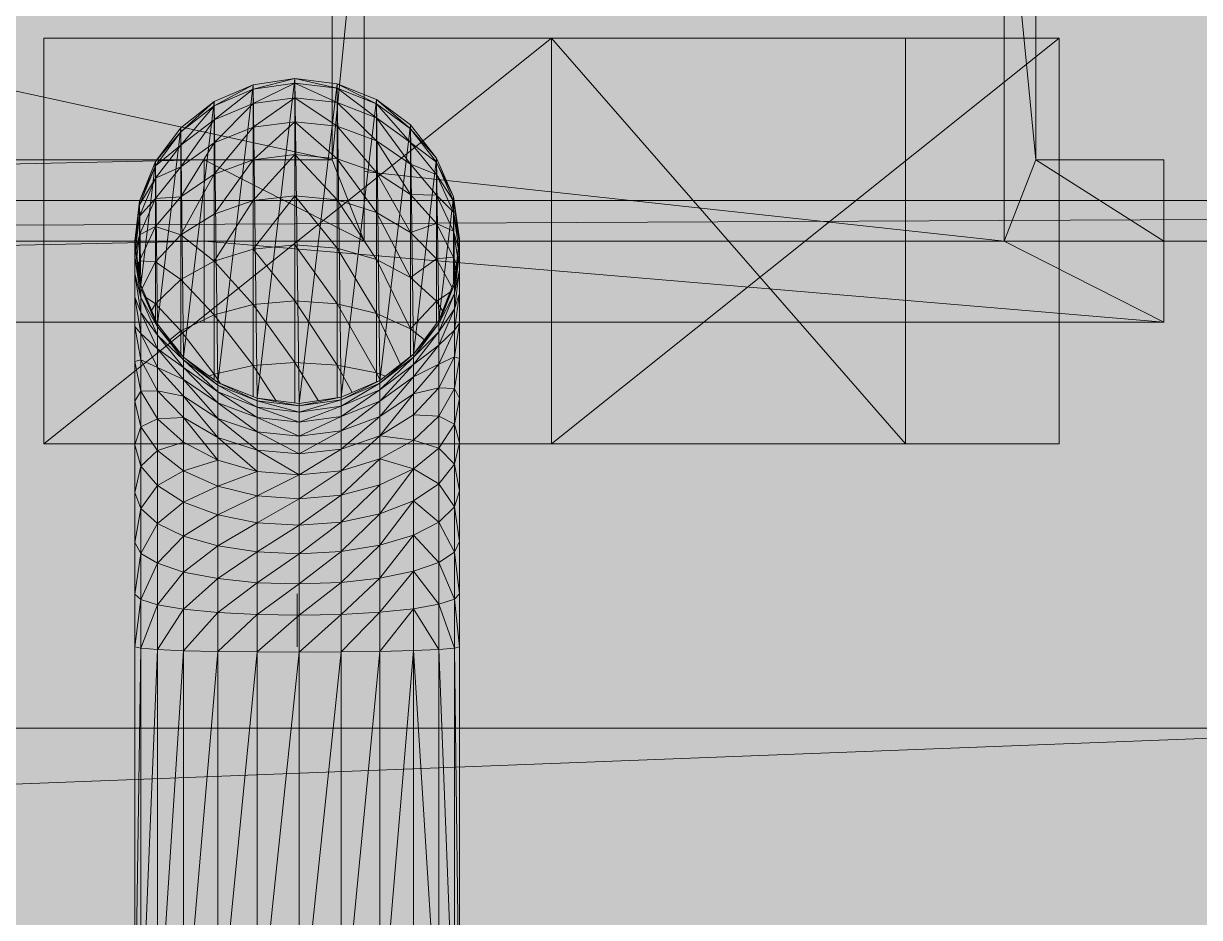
# Model space of a CAD drawing. Header units: millimetres. Extents: x 141848 to 1648660, y -821378 to -151356.
# Drawn here: x 210268.8 to 210338.3, y -270670.2 to -270617.3 of the extents above; entities that cross this region are included whole.
import ezdxf

# ---------------------------------------------------------------- set-up
doc = ezdxf.new("R2010")
doc.units = ezdxf.units.MM
doc.header["$MEASUREMENT"] = 0

# ---------------------------------------------------------------- blocks, each defined once
blk = doc.blocks.new('Forme_36_1')
at = {"color": 7, "linetype": 'Continuous', "lineweight": 20, "flags": 128}
blk.add_lwpolyline([(210320.953, -270618.21), (210300.037, -270618.21)], dxfattribs=at)
blk = doc.blocks.new('Forme_38_1')
at = {"color": 7, "linetype": 'Continuous', "lineweight": 20, "flags": 128}
for points in [[(210041.641, -270659.01), (210354.421, -270659.01), (210357.169, -270659.19), (210360.253, -270659.802), (210363.229, -270660.81), (210366.049, -270662.202), (210368.665, -270663.954), (210371.017, -270666.018), (210373.093, -270668.382), (210374.845, -270670.998), (210376.225, -270673.818), (210377.245, -270676.794), (210377.857, -270679.878), (210378.037, -270971.406)], [(210042.037, -270671.01), (210354.421, -270659.01)]]:
    blk.add_lwpolyline(points, dxfattribs=at)
blk = doc.blocks.new('Forme_39_1')
at = {"color": 7, "linetype": 'Continuous', "lineweight": 20, "flags": 128}
for points in [[(210287.065, -270625.41), (210176.773, -270601.41), (210066.481, -270625.41)], [(210287.065, -270601.41), (210287.065, -270625.41)], [(210328.669, -270625.41), (210328.669, -270601.41)], [(210287.065, -270625.41), (210288.961, -270606.21)], [(210288.961, -270606.21), (210288.961, -270630.21)], [(210326.785, -270606.21), (210328.669, -270625.41)], [(210326.785, -270630.21), (210326.785, -270606.21)], [(210058.909, -270630.21), (210279.505, -270625.41)], [(210279.505, -270625.41), (210058.909, -270625.41)], [(210279.505, -270625.41), (210288.961, -270630.21)], [(210287.065, -270625.41), (210279.505, -270625.41)], [(210279.505, -270625.41), (210279.505, -270630.21), (210279.505, -270635.01)], [(210287.065, -270625.41), (210288.961, -270630.21)], [(210326.785, -270630.21), (210328.669, -270625.41)], [(210336.229, -270625.41), (210328.669, -270625.41)], [(210328.669, -270625.41), (210336.229, -270630.21)], [(210336.229, -270635.01), (210336.229, -270630.21), (210336.229, -270625.41)], [(210288.961, -270626.095), (210326.785, -270630.21)], [(210279.505, -270630.21), (210058.909, -270630.21)], [(210058.909, -270635.01), (210279.505, -270630.21)], [(210279.505, -270630.21), (210288.961, -270630.21), (210326.785, -270630.21), (210336.229, -270630.21)], [(210279.505, -270630.21), (210336.229, -270635.01)], [(210326.785, -270630.21), (210336.229, -270635.01)], [(210058.909, -270635.01), (210279.505, -270635.01)], [(210279.505, -270635.01), (210336.229, -270635.01)]]:
    blk.add_lwpolyline(points, dxfattribs=at)
blk = doc.blocks.new('Forme_42_1')
at = {"color": 7, "linetype": 'Continuous', "lineweight": 20, "flags": 128}
blk.add_lwpolyline([(210595.778, -270627.81), (210069.313, -270627.81)], dxfattribs=at)
blk = doc.blocks.new('Forme_43_1')
at = {"color": 7, "linetype": 'Continuous', "lineweight": 20, "flags": 128}
for points in [[(210068.365, -270630.21), (210588.826, -270627.746)], [(210068.365, -270630.21), (210588.826, -270630.21)]]:
    blk.add_lwpolyline(points, dxfattribs=at)
blk = doc.blocks.new('Forme_45_1')
at = {"color": 7, "linetype": 'Continuous', "lineweight": 20, "flags": 128}
blk.add_lwpolyline([(210285.001, -270651.078), (210285.001, -270654.21)], dxfattribs=at)
blk = doc.blocks.new('Forme_46_1')
at = {"color": 7, "linetype": 'Continuous', "lineweight": 20, "flags": 128}
blk.add_lwpolyline([(210294.601, -270630.09), (210294.241, -270627.606), (210293.245, -270625.302), (210291.697, -270623.334), (210289.693, -270621.834), (210287.365, -270620.91), (210284.869, -270620.61), (210282.397, -270620.97), (210280.093, -270621.954), (210278.125, -270623.514), (210276.625, -270625.518), (210275.689, -270627.846), (210275.413, -270630.21), (210275.401, -270630.33), (210275.761, -270632.814), (210276.745, -270635.118), (210278.293, -270637.086), (210280.309, -270638.586), (210282.637, -270639.51), (210285.121, -270639.81), (210287.605, -270639.45), (210289.897, -270638.466), (210291.877, -270636.906), (210293.377, -270634.902), (210294.301, -270632.574)], close=True, dxfattribs=at)
for points in [[(210278.125, -270625.83), (210280.093, -270623.046), (210282.397, -270621.234), (210284.869, -270620.61)], [(210284.869, -270620.61), (210287.365, -270620.91), (210287.365, -270621.174), (210287.365, -270622.026), (210287.365, -270623.418), (210287.365, -270625.35), (210287.365, -270627.774), (210287.365, -270630.642), (210287.365, -270633.93), (210287.365, -270637.554), (210287.365, -270639.485)], [(210284.869, -270620.61), (210287.365, -270621.174), (210289.693, -270622.926), (210291.697, -270625.674)], [(210284.869, -270620.61), (210284.869, -270620.874), (210284.869, -270621.738), (210284.869, -270623.154), (210284.869, -270625.098), (210284.869, -270627.534), (210284.869, -270630.438), (210284.869, -270633.75), (210284.869, -270637.398), (210284.869, -270639.779)], [(210275.414, -270630.413), (210275.689, -270628.062), (210276.625, -270625.758), (210278.125, -270623.754), (210280.093, -270622.218), (210282.397, -270621.234), (210284.869, -270620.874), (210287.365, -270621.174), (210289.693, -270622.098), (210291.697, -270623.586), (210293.245, -270625.542), (210294.241, -270627.834), (210294.588, -270630.202)], [(210278.125, -270627.606), (210280.093, -270624.402), (210282.397, -270622.086), (210284.869, -270620.874)], [(210278.125, -270624.546), (210280.093, -270622.218), (210282.397, -270620.97)], [(210282.397, -270620.97), (210282.397, -270621.234), (210282.397, -270622.086), (210282.397, -270623.478), (210282.397, -270625.41), (210282.397, -270627.822), (210282.397, -270630.69), (210282.397, -270633.966), (210282.397, -270637.578), (210282.397, -270639.415)], [(210284.869, -270620.874), (210287.365, -270622.026), (210289.693, -270624.282), (210291.697, -270627.462)], [(210287.365, -270620.91), (210289.693, -270622.098), (210291.697, -270624.378)], [(210275.454, -270630.691), (210275.689, -270628.734), (210276.625, -270626.49), (210278.125, -270624.546), (210280.093, -270623.046), (210282.397, -270622.086), (210284.869, -270621.738), (210287.365, -270622.026), (210289.693, -270622.926), (210291.697, -270624.378), (210293.245, -270626.286), (210294.241, -270628.506), (210294.547, -270630.542)], [(210278.125, -270629.838), (210280.093, -270626.262), (210282.397, -270623.478), (210284.869, -270621.738)], [(210278.125, -270623.754), (210280.093, -270621.954)], [(210280.093, -270621.954), (210280.093, -270622.218), (210280.093, -270623.046), (210280.093, -270624.402), (210280.093, -270626.262), (210280.093, -270628.614), (210280.093, -270631.398), (210280.093, -270634.566), (210280.093, -270638.082), (210280.093, -270638.425)], [(210284.869, -270621.738), (210287.365, -270623.418), (210289.693, -270626.154), (210291.697, -270629.706)], [(210289.693, -270638.553), (210289.693, -270638.01), (210289.693, -270634.494), (210289.693, -270631.302), (210289.693, -270628.518), (210289.693, -270626.154), (210289.693, -270624.282), (210289.693, -270622.926), (210289.693, -270622.098), (210289.693, -270621.834)], [(210289.693, -270621.834), (210291.697, -270623.586)], [(210275.523, -270631.168), (210275.689, -270629.85), (210276.625, -270627.69), (210278.125, -270625.83), (210280.093, -270624.402), (210282.397, -270623.478), (210284.869, -270623.154), (210287.365, -270623.418), (210289.693, -270624.282), (210291.697, -270625.674), (210293.245, -270627.498), (210294.241, -270629.634), (210294.476, -270631.128)], [(210280.093, -270628.614), (210282.397, -270625.41), (210284.869, -270623.154)], [(210284.869, -270623.154), (210287.365, -270625.35), (210289.693, -270628.518), (210291.697, -270632.37)], [(210291.697, -270637.048), (210291.697, -270635.406), (210291.697, -270632.37), (210291.697, -270629.706), (210291.697, -270627.462), (210291.697, -270625.674), (210291.697, -270624.378), (210291.697, -270623.586), (210291.697, -270623.334)], [(210278.125, -270623.754), (210276.625, -270625.518)], [(210278.125, -270623.514), (210278.125, -270623.754), (210278.125, -270624.546), (210278.125, -270625.83), (210278.125, -270627.606), (210278.125, -270629.838), (210278.125, -270632.49), (210278.125, -270635.514), (210278.125, -270636.872)], [(210293.245, -270625.302), (210291.697, -270623.586)], [(210278.125, -270624.546), (210276.625, -270625.758), (210275.689, -270627.846)], [(210294.241, -270627.606), (210293.245, -270625.542), (210291.697, -270624.378)], [(210275.624, -270631.863), (210275.689, -270631.374), (210276.625, -270629.358), (210278.125, -270627.606), (210280.093, -270626.262), (210282.397, -270625.41), (210284.869, -270625.098), (210287.365, -270625.35), (210289.693, -270626.154), (210291.697, -270627.462), (210293.245, -270629.166), (210294.241, -270631.17), (210294.375, -270631.966)], [(210280.093, -270631.398), (210282.397, -270627.822), (210284.869, -270625.098)], [(210284.869, -270625.098), (210287.365, -270627.774), (210289.693, -270631.302), (210291.697, -270635.406)], [(210293.245, -270635.078), (210293.245, -270633.762), (210293.245, -270631.266), (210293.245, -270629.166), (210293.245, -270627.498), (210293.245, -270626.286), (210293.245, -270625.542), (210293.245, -270625.302)], [(210278.125, -270625.83), (210276.625, -270626.49), (210275.689, -270628.062), (210275.413, -270630.21)], [(210276.625, -270625.518), (210276.625, -270625.758), (210276.625, -270626.49), (210276.625, -270627.69), (210276.625, -270629.358), (210276.625, -270631.434), (210276.625, -270633.918), (210276.625, -270634.837)], [(210294.601, -270630.09), (210294.241, -270627.834), (210293.245, -270626.286), (210291.697, -270625.674)], [(210275.839, -270632.996), (210276.625, -270631.434), (210278.125, -270629.838), (210280.093, -270628.614), (210282.397, -270627.822), (210284.869, -270627.534), (210287.365, -270627.774), (210289.693, -270628.518), (210291.697, -270629.706), (210293.245, -270631.266), (210294.155, -270632.943)], [(210282.397, -270630.69), (210284.869, -270627.534)], [(210284.869, -270627.534), (210287.365, -270630.642), (210289.693, -270634.494), (210291.109, -270637.511)], [(210294.586, -270630.217), (210294.241, -270628.506), (210293.245, -270627.498), (210291.697, -270627.462)], [(210278.125, -270627.606), (210276.625, -270627.69), (210275.689, -270628.734), (210275.414, -270630.413)], [(210275.689, -270627.846), (210275.689, -270628.062), (210275.689, -270628.734), (210275.689, -270629.85), (210275.689, -270631.374), (210275.689, -270632.317)], [(210294.241, -270632.725), (210294.241, -270631.17), (210294.241, -270629.634), (210294.241, -270628.506), (210294.241, -270627.834), (210294.241, -270627.606)], [(210275.468, -270630.792), (210275.689, -270629.85), (210276.625, -270629.358), (210278.125, -270629.838), (210280.093, -270631.398), (210282.397, -270633.966), (210284.869, -270637.398), (210286.253, -270639.646)], [(210294.532, -270630.662), (210294.241, -270629.634), (210293.245, -270629.166), (210291.697, -270629.706)], [(210294.601, -270630.294), (210294.301, -270632.766), (210293.377, -270635.082), (210291.877, -270637.074), (210289.897, -270638.61), (210287.605, -270639.594), (210285.121, -270639.954), (210282.637, -270639.666), (210280.309, -270638.742), (210278.293, -270637.242), (210276.745, -270635.286), (210275.761, -270633.006), (210275.401, -270630.534)], [(210275.401, -270678.21), (210275.401, -270654.21), (210275.401, -270651.09), (210275.401, -270648.03), (210275.401, -270645.078), (210275.401, -270642.27), (210275.401, -270639.678), (210275.401, -270637.326), (210275.401, -270635.262), (210275.401, -270633.534), (210275.401, -270632.154), (210275.401, -270631.146), (210275.401, -270630.534), (210275.401, -270630.33)], [(210275.413, -270630.21), (210275.413, -270630.413)], [(210294.301, -270632.574), (210294.601, -270630.294)], [(210294.601, -270678.21), (210294.601, -270654.21), (210294.601, -270651.066), (210294.601, -270647.97), (210294.601, -270644.982), (210294.601, -270642.15), (210294.601, -270639.522), (210294.601, -270637.158), (210294.601, -270635.07), (210294.601, -270633.318), (210294.601, -270631.926), (210294.601, -270630.906), (210294.601, -270630.294), (210294.601, -270630.09)], [(210275.401, -270630.534), (210275.761, -270632.814)], [(210294.601, -270630.906), (210294.301, -270633.318), (210293.377, -270635.574), (210291.877, -270637.518), (210289.897, -270639.018), (210287.605, -270639.978), (210285.121, -270640.326), (210282.637, -270640.038), (210280.309, -270639.138), (210278.293, -270637.686), (210276.745, -270635.778), (210275.761, -270633.546), (210275.401, -270631.146)], [(210276.401, -270634.312), (210276.625, -270633.918), (210278.125, -270632.49), (210280.093, -270631.398), (210282.397, -270630.69), (210284.869, -270630.438), (210287.365, -270630.642), (210289.693, -270631.302), (210291.697, -270632.37), (210293.245, -270633.762), (210293.6, -270634.342)], [(210282.397, -270630.69), (210284.869, -270633.75), (210287.365, -270637.554), (210288.25, -270639.173)], [(210284.869, -270630.438), (210287.365, -270633.93), (210289.693, -270638.01), (210289.901, -270638.463)], [(210293.377, -270634.902), (210294.301, -270632.766), (210294.601, -270630.906)], [(210275.401, -270631.146), (210275.761, -270633.006), (210276.745, -270635.118)], [(210275.588, -270631.617), (210275.689, -270631.374), (210276.625, -270631.434), (210278.125, -270632.49), (210280.093, -270634.566), (210282.397, -270637.578), (210283.753, -270639.645)], [(210294.425, -270631.554), (210294.241, -270631.17), (210293.245, -270631.266), (210291.697, -270632.37)], [(210294.601, -270631.926), (210294.301, -270634.23), (210293.377, -270636.378), (210291.877, -270638.238), (210289.897, -270639.678), (210287.605, -270640.59), (210285.121, -270640.926), (210282.637, -270640.65), (210280.309, -270639.786), (210278.293, -270638.406), (210276.745, -270636.582), (210275.761, -270634.446), (210275.401, -270632.154)], [(210275.401, -270632.154), (210275.761, -270633.546), (210276.745, -270635.286), (210278.293, -270637.086)], [(210291.877, -270636.906), (210293.377, -270635.082), (210294.301, -270633.318), (210294.601, -270631.926)], [(210275.761, -270632.814), (210275.761, -270633.006), (210275.761, -270633.546), (210275.761, -270634.446), (210275.761, -270635.682), (210275.761, -270637.242), (210275.761, -270639.09), (210275.761, -270641.19), (210275.761, -270643.518), (210275.761, -270646.026), (210275.761, -270648.678), (210275.761, -270651.414), (210275.761, -270654.294), (210275.401, -270678.21)], [(210294.601, -270678.21), (210294.301, -270654.294), (210294.301, -270651.39), (210294.301, -270648.618), (210294.301, -270645.93), (210294.301, -270643.398), (210294.301, -270641.046), (210294.301, -270638.922), (210294.301, -270637.05), (210294.301, -270635.478), (210294.301, -270634.23), (210294.301, -270633.318), (210294.301, -270632.766), (210294.301, -270632.574)], [(210294.601, -270633.318), (210294.301, -270635.478), (210293.377, -270637.494), (210291.877, -270639.246), (210289.897, -270640.59), (210287.605, -270641.442), (210285.121, -270641.754), (210282.637, -270641.502), (210280.309, -270640.698), (210278.293, -270639.39), (210276.745, -270637.686), (210275.761, -270635.682), (210275.401, -270633.534)], [(210275.401, -270633.534), (210275.761, -270634.446), (210276.745, -270635.778), (210278.293, -270637.242)], [(210276.077, -270633.552), (210276.625, -270633.918), (210278.125, -270635.514), (210280.093, -270638.082), (210280.482, -270638.654)], [(210277.475, -270636.045), (210278.125, -270635.514), (210280.093, -270634.566), (210282.397, -270633.966), (210284.869, -270633.75), (210287.365, -270633.93), (210289.693, -270634.494), (210291.697, -270635.406), (210292.522, -270636.045)], [(210294.039, -270633.236), (210293.245, -270633.762), (210291.697, -270635.406)], [(210291.877, -270637.074), (210293.377, -270635.574), (210294.301, -270634.23), (210294.601, -270633.318)], [(210294.601, -270635.07), (210294.301, -270637.05), (210293.377, -270638.898), (210291.877, -270640.494), (210289.897, -270641.73), (210287.605, -270642.522), (210285.121, -270642.798), (210282.637, -270642.57), (210280.309, -270641.826), (210278.293, -270640.638), (210276.745, -270639.066), (210275.761, -270637.242), (210275.401, -270635.262)], [(210276.745, -270635.118), (210276.745, -270635.286), (210276.745, -270635.778), (210276.745, -270636.582), (210276.745, -270637.686), (210276.745, -270639.066), (210276.745, -270640.722), (210276.745, -270642.594), (210276.745, -270644.67), (210276.745, -270646.914), (210276.745, -270649.266), (210276.745, -270651.726), (210276.745, -270654.366), (210275.761, -270678.21)], [(210291.877, -270637.518), (210293.377, -270636.378), (210294.301, -270635.478), (210294.601, -270635.07)], [(210294.301, -270678.21), (210293.377, -270654.366), (210293.377, -270651.69), (210293.377, -270649.218), (210293.377, -270646.83), (210293.377, -270644.562), (210293.377, -270642.462), (210293.377, -270640.566), (210293.377, -270638.898), (210293.377, -270637.494), (210293.377, -270636.378), (210293.377, -270635.574), (210293.377, -270635.082), (210293.377, -270634.902)], [(210275.401, -270635.262), (210275.761, -270635.682), (210276.745, -270636.582), (210278.293, -270637.686)], [(210294.601, -270637.158), (210294.301, -270638.922), (210293.377, -270640.566), (210291.877, -270641.994), (210289.897, -270643.086), (210287.605, -270643.794), (210285.121, -270644.046), (210282.637, -270643.83), (210280.309, -270643.17), (210278.293, -270642.114), (210276.745, -270640.722), (210275.761, -270639.09), (210275.401, -270637.326)], [(210275.401, -270637.326), (210275.761, -270637.242), (210276.745, -270637.686), (210278.293, -270638.406)], [(210285.121, -270640.926), (210282.637, -270640.038), (210280.309, -270638.742), (210278.293, -270637.086)], [(210278.293, -270637.086), (210278.293, -270637.242), (210278.293, -270637.686), (210278.293, -270638.406), (210278.293, -270639.39), (210278.293, -270640.638), (210278.293, -270642.114), (210278.293, -270643.794), (210278.293, -270645.654), (210278.293, -270647.658), (210278.293, -270649.782), (210278.293, -270651.978), (210278.293, -270654.438), (210278.293, -270678.21)], [(210285.121, -270641.754), (210282.637, -270640.65), (210280.309, -270639.138), (210278.293, -270637.242)], [(210291.877, -270636.906), (210289.897, -270638.61), (210287.605, -270639.978), (210285.121, -270640.926)], [(210291.877, -270637.074), (210289.897, -270639.018), (210287.605, -270640.59), (210285.121, -270641.754)], [(210291.877, -270678.21), (210291.877, -270654.426), (210291.877, -270651.954), (210291.877, -270649.734), (210291.877, -270647.598), (210291.877, -270645.57), (210291.877, -270643.686), (210291.877, -270641.994), (210291.877, -270640.494), (210291.877, -270639.246), (210291.877, -270638.238), (210291.877, -270637.518), (210291.877, -270637.074), (210291.877, -270636.906)], [(210291.877, -270638.238), (210293.377, -270637.494), (210294.301, -270637.05), (210294.601, -270637.158)], [(210285.121, -270642.798), (210282.637, -270641.502), (210280.309, -270639.786), (210278.293, -270637.686)], [(210279.791, -270638.2), (210280.093, -270638.082), (210282.397, -270637.578), (210284.869, -270637.398), (210287.365, -270637.554), (210289.693, -270638.01), (210290.223, -270638.21)], [(210291.877, -270637.518), (210289.897, -270639.678), (210287.605, -270641.442), (210285.121, -270642.798)], [(210291.877, -270638.238), (210289.897, -270640.59), (210287.605, -270642.522), (210285.121, -270644.046), (210282.637, -270645.282), (210280.309, -270646.41), (210278.293, -270647.658), (210276.745, -270649.266), (210275.761, -270651.414), (210275.401, -270654.21)], [(210285.121, -270644.046), (210282.637, -270642.57), (210280.309, -270640.698), (210278.293, -270638.406)], [(210285.121, -270640.326), (210282.637, -270639.666), (210280.309, -270638.586)], [(210280.309, -270638.586), (210280.309, -270638.742), (210280.309, -270639.138), (210280.309, -270639.786), (210280.309, -270640.698), (210280.309, -270641.826), (210280.309, -270643.17), (210280.309, -270644.706), (210280.309, -270646.41), (210280.309, -270648.234), (210280.309, -270650.166), (210280.309, -270652.17), (210280.309, -270654.486), (210280.309, -270678.21)], [(210289.897, -270638.466), (210287.605, -270639.594), (210285.121, -270640.326)], [(210287.605, -270678.21), (210287.605, -270654.51), (210287.605, -270652.29), (210287.605, -270650.394), (210287.605, -270648.57), (210287.605, -270646.842), (210287.605, -270645.234), (210287.605, -270643.794), (210287.605, -270642.522), (210287.605, -270641.442), (210287.605, -270640.59), (210287.605, -270639.978), (210287.605, -270639.594), (210287.605, -270639.45), (210289.897, -270638.466)], [(210289.897, -270678.21), (210289.897, -270654.486), (210289.897, -270652.158), (210289.897, -270650.142), (210289.897, -270648.186), (210289.897, -270646.35), (210289.897, -270644.634), (210289.897, -270643.086), (210289.897, -270641.73), (210289.897, -270640.59), (210289.897, -270639.678), (210289.897, -270639.018), (210289.897, -270638.61), (210289.897, -270638.466)], [(210275.401, -270639.678), (210275.761, -270639.09), (210276.745, -270639.066), (210278.293, -270639.39)], [(210291.877, -270639.246), (210289.897, -270641.73), (210287.605, -270643.794), (210285.121, -270645.462), (210282.637, -270646.878), (210280.309, -270648.234), (210278.293, -270649.782), (210276.745, -270651.726), (210275.761, -270654.294)], [(210291.877, -270639.246), (210293.377, -270638.898), (210294.301, -270638.922), (210294.601, -270639.522)], [(210294.601, -270639.522), (210294.301, -270641.046), (210293.377, -270642.462), (210291.877, -270643.686), (210289.897, -270644.634), (210287.605, -270645.234), (210285.121, -270645.462), (210282.637, -270645.282), (210280.309, -270644.706), (210278.293, -270643.794), (210276.745, -270642.594), (210275.761, -270641.19), (210275.401, -270639.678)], [(210282.637, -270643.83), (210280.309, -270641.826), (210278.293, -270639.39)], [(210285.121, -270639.954), (210282.637, -270639.51)], [(210282.637, -270678.21), (210282.637, -270654.51), (210282.637, -270652.29), (210282.637, -270650.418), (210282.637, -270648.594), (210282.637, -270646.878), (210282.637, -270645.282), (210282.637, -270643.83), (210282.637, -270642.57), (210282.637, -270641.502), (210282.637, -270640.65), (210282.637, -270640.038), (210282.637, -270639.666), (210282.637, -270639.51)], [(210285.121, -270678.21), (210285.121, -270654.522), (210285.121, -270652.338), (210285.121, -270650.49), (210285.121, -270648.702), (210285.121, -270647.022), (210285.121, -270645.462), (210285.121, -270644.046), (210285.121, -270642.798), (210285.121, -270641.754), (210285.121, -270640.926), (210285.121, -270640.326), (210285.121, -270639.954), (210285.121, -270639.81), (210287.605, -270639.45)], [(210287.605, -270639.45), (210285.121, -270639.954)], [(210275.401, -270642.27), (210275.761, -270641.19), (210276.745, -270640.722), (210278.293, -270640.638)], [(210280.309, -270643.17), (210278.293, -270640.638)], [(210291.877, -270640.494), (210293.377, -270640.566), (210294.301, -270641.046), (210294.601, -270642.15)], [(210275.401, -270645.078), (210275.761, -270643.518), (210276.745, -270642.594), (210278.293, -270642.114)], [(210294.601, -270642.15), (210294.301, -270643.398), (210293.377, -270644.562), (210291.877, -270645.57), (210289.897, -270646.35), (210287.605, -270646.842), (210285.121, -270647.022), (210282.637, -270646.878), (210280.309, -270646.41), (210278.293, -270645.654), (210276.745, -270644.67), (210275.761, -270643.518), (210275.401, -270642.27)], [(210289.897, -270641.73), (210291.877, -270641.994), (210293.377, -270642.462), (210294.301, -270643.398), (210294.601, -270644.982)], [(210275.401, -270648.03), (210275.761, -270646.026), (210276.745, -270644.67), (210278.293, -270643.794), (210280.309, -270643.17)], [(210276.745, -270654.366), (210278.293, -270651.978), (210280.309, -270650.166), (210282.637, -270648.594), (210285.121, -270647.022), (210287.605, -270645.234), (210289.897, -270643.086)], [(210289.897, -270643.086), (210291.877, -270643.686), (210293.377, -270644.562), (210294.301, -270645.93), (210294.601, -270647.97)], [(210275.401, -270651.09), (210275.761, -270648.678), (210276.745, -270646.914), (210278.293, -270645.654), (210280.309, -270644.706), (210282.637, -270643.83)], [(210280.309, -270654.486), (210282.637, -270652.29), (210285.121, -270650.49), (210287.605, -270648.57), (210289.897, -270646.35), (210291.877, -270643.686)], [(210278.293, -270654.438), (210280.309, -270652.17), (210282.637, -270650.418), (210285.121, -270648.702), (210287.605, -270646.842), (210289.897, -270644.634)], [(210294.601, -270644.982), (210294.301, -270645.93), (210293.377, -270646.83), (210291.877, -270647.598), (210289.897, -270648.186), (210287.605, -270648.57), (210285.121, -270648.702), (210282.637, -270648.594), (210280.309, -270648.234), (210278.293, -270647.658), (210276.745, -270646.914), (210275.761, -270646.026), (210275.401, -270645.078)], [(210282.637, -270654.51), (210285.121, -270652.338), (210287.605, -270650.394), (210289.897, -270648.186), (210291.877, -270645.57)], [(210291.877, -270645.57), (210293.377, -270646.83), (210294.301, -270648.618), (210294.601, -270651.066)], [(210285.121, -270654.522), (210287.605, -270652.29), (210289.897, -270650.142), (210291.877, -270647.598)], [(210291.877, -270647.598), (210293.377, -270649.218), (210294.301, -270651.39), (210294.601, -270654.21)], [(210294.601, -270647.97), (210294.301, -270648.618), (210293.377, -270649.218), (210291.877, -270649.734), (210289.897, -270650.142), (210287.605, -270650.394), (210285.121, -270650.49), (210282.637, -270650.418), (210280.309, -270650.166), (210278.293, -270649.782), (210276.745, -270649.266), (210275.761, -270648.678), (210275.401, -270648.03)], [(210287.605, -270654.51), (210289.897, -270652.158), (210291.877, -270649.734)], [(210291.877, -270649.734), (210293.377, -270651.69), (210294.301, -270654.294)], [(210294.601, -270651.066), (210294.301, -270651.39), (210293.377, -270651.69), (210291.877, -270651.954), (210289.897, -270652.158), (210287.605, -270652.29), (210285.121, -270652.338), (210282.637, -270652.29), (210280.309, -270652.17), (210278.293, -270651.978), (210276.745, -270651.726), (210275.761, -270651.414), (210275.401, -270651.09)], [(210289.897, -270654.486), (210291.877, -270651.954)], [(210291.877, -270651.954), (210293.377, -270654.366)], [(210294.601, -270654.21), (210294.301, -270654.294), (210293.377, -270654.366), (210291.877, -270654.426), (210289.897, -270654.486), (210287.605, -270654.51), (210285.121, -270654.522), (210282.637, -270654.51), (210280.309, -270654.486), (210278.293, -270654.438), (210276.745, -270654.366), (210275.761, -270654.294), (210275.401, -270654.21)], [(210275.761, -270654.294), (210275.761, -270678.21)], [(210276.745, -270654.366), (210276.745, -270678.21)], [(210276.745, -270678.21), (210278.293, -270654.438)], [(210278.293, -270678.21), (210280.309, -270654.486)], [(210280.309, -270678.21), (210282.637, -270654.51)], [(210282.637, -270678.21), (210285.121, -270654.522)], [(210285.121, -270678.21), (210287.605, -270654.51)], [(210287.605, -270678.21), (210289.897, -270654.486)], [(210289.897, -270678.21), (210291.877, -270654.426)], [(210291.877, -270654.426), (210293.377, -270678.21)], [(210293.377, -270678.21), (210293.377, -270654.366)], [(210294.301, -270678.21), (210294.301, -270654.294)]]:
    blk.add_lwpolyline(points, dxfattribs=at)
blk = doc.blocks.new('Forme_47_1')
at = {"color": 7, "linetype": 'Continuous', "lineweight": 20, "flags": 128}
blk.add_lwpolyline([(210291.697, -270623.334), (210289.693, -270621.834), (210287.365, -270620.91), (210284.869, -270620.61), (210282.397, -270620.97), (210280.093, -270621.954), (210278.125, -270623.514), (210276.625, -270625.518), (210275.689, -270627.846), (210275.413, -270630.21), (210275.401, -270630.33), (210275.761, -270632.814), (210276.745, -270635.118), (210278.293, -270637.086), (210280.309, -270638.586), (210282.637, -270639.51), (210285.121, -270639.81), (210287.605, -270639.45), (210289.897, -270638.466), (210291.877, -270636.906), (210293.377, -270634.902), (210294.301, -270632.574), (210294.601, -270630.09), (210294.241, -270627.606), (210293.245, -270625.302)], close=True, dxfattribs=at)
for points in [[(210284.869, -270620.61), (210282.637, -270639.51)], [(210284.869, -270620.61), (210285.121, -270639.81)], [(210282.397, -270620.97), (210280.309, -270638.586)], [(210282.397, -270620.97), (210282.637, -270639.51)], [(210287.365, -270620.91), (210285.121, -270639.81)], [(210287.365, -270620.91), (210289.693, -270621.834)], [(210287.365, -270620.91), (210287.605, -270639.45)], [(210278.125, -270623.514), (210280.093, -270621.954)], [(210280.093, -270621.954), (210278.293, -270637.086)], [(210280.093, -270621.954), (210280.309, -270638.586)], [(210289.693, -270621.834), (210287.605, -270639.45)], [(210289.693, -270621.834), (210289.897, -270638.466)], [(210291.697, -270623.334), (210289.897, -270638.466)], [(210291.697, -270623.334), (210293.245, -270625.302)], [(210291.697, -270623.334), (210291.877, -270636.906)], [(210278.125, -270623.514), (210276.625, -270625.518)], [(210278.125, -270623.514), (210276.745, -270635.118)], [(210278.125, -270623.514), (210278.293, -270637.086)], [(210293.245, -270625.302), (210291.877, -270636.906)], [(210293.245, -270625.302), (210294.241, -270627.606)], [(210293.245, -270625.302), (210293.377, -270634.902)], [(210276.625, -270625.518), (210275.689, -270627.846)], [(210276.625, -270625.518), (210275.761, -270632.814)], [(210276.625, -270625.518), (210276.745, -270635.118)], [(210275.689, -270627.846), (210275.413, -270630.21)], [(210275.689, -270627.846), (210275.761, -270632.814)], [(210294.241, -270627.606), (210293.377, -270634.902)], [(210294.241, -270627.606), (210294.301, -270632.574)], [(210294.241, -270627.606), (210294.601, -270630.09)], [(210275.413, -270630.21), (210275.401, -270630.33)], [(210275.401, -270630.33), (210275.761, -270632.814)], [(210275.413, -270630.21), (210275.761, -270632.814)], [(210294.601, -270630.09), (210294.301, -270632.574)], [(210275.761, -270632.814), (210276.745, -270635.118)], [(210294.301, -270632.574), (210293.377, -270634.902)], [(210276.745, -270635.118), (210278.293, -270637.086)], [(210293.377, -270634.902), (210291.877, -270636.906)], [(210280.309, -270638.586), (210278.293, -270637.086)], [(210282.637, -270639.51), (210280.309, -270638.586)], [(210289.897, -270638.466), (210287.605, -270639.45)], [(210285.121, -270639.81), (210282.637, -270639.51)], [(210287.605, -270639.45), (210285.121, -270639.81)]]:
    blk.add_lwpolyline(points, dxfattribs=at)
blk = doc.blocks.new('Forme_49_1')
at = {"color": 7, "linetype": 'Continuous', "lineweight": 20, "flags": 128}
for points in [[(210300.037, -270618.21), (210270.037, -270618.21)], [(210270.037, -270642.21), (210300.037, -270618.21)], [(210270.037, -270642.21), (210270.037, -270618.21)], [(210320.953, -270618.21), (210300.037, -270618.21)], [(210300.037, -270618.21), (210320.953, -270642.21)], [(210300.037, -270642.21), (210300.037, -270618.21)], [(210320.953, -270642.21), (210320.953, -270618.21)], [(210300.037, -270642.21), (210270.037, -270642.21)], [(210320.953, -270642.21), (210300.037, -270642.21)]]:
    blk.add_lwpolyline(points, dxfattribs=at)
blk = doc.blocks.new('Forme_50_1')
at = {"color": 7, "linetype": 'Continuous', "lineweight": 20, "flags": 128}
for points in [[(210300.037, -270642.21), (210330.037, -270618.21)], [(210300.037, -270618.21), (210330.037, -270618.21)], [(210300.037, -270642.21), (210300.037, -270618.21)], [(210330.037, -270618.21), (210330.037, -270642.21)], [(210330.037, -270642.21), (210300.037, -270642.21)]]:
    blk.add_lwpolyline(points, dxfattribs=at)

msp = doc.modelspace()

# ---------------------------------------------------------------- hatches: boundary and pattern name
at = {"linetype": 'Continuous', "lineweight": 0, "true_color": 0x6f6f6f}
h = msp.add_hatch(color=8, dxfattribs=at)
h.paths.add_polyline_path([(141848.442, -295062.571), (269220.821, -293826.868), (269220.821, -270902.734), (268763.049, -270902.734), (254213.6, -271040.575), (254213.6, -163437.635), (153156.2, -163437.635), (153156.2, -271040.575), (153182.962, -271040.57), (153183.146, -272000.514, -0.409427), (149183.681, -275935.042), (141848.442, -275935.042)])
h.paths.add_polyline_path([(158435.584, -260639.953), (155145.584, -260639.953), (155145.584, -248364.953), (155145.584, -243089.974), (155145.584, -242189.974), (158435.584, -242189.974)], flags=0)
h.paths.add_polyline_path([(161503.433, -171995.57), (161503.433, -193810.571), (161503.433, -230015.57), (161503.433, -260810.571), (196775.042, -260810.571), (196775.042, -222495.57), (186955.542, -222495.57), (186955.542, -218295.57), (196754.55, -218295.57), (196754.55, -208495.57), (196754.55, -204495.57), (193355.542, -204495.57), (193355.542, -195161.535), (195576.034, -195161.535), (195576.034, -189810.571), (217850.068, -189810.571), (217850.068, -262266.885), (245610.045, -262266.885), (245610.045, -253395.571), (245626.034, -253395.571), (246426.034, -253395.571), (247826.034, -253395.571), (247826.034, -248005.571), (247826.034, -246605.571), (245626.034, -246605.571), (245610.045, -246605.571), (245610.045, -171995.57), (212806.28, -171995.57)], flags=0)
h.paths.add_polyline_path([(162737.042, -269433.913, -0.090319), (162858.773, -268727.623, -0.201449), (163912.639, -267592.74, -0.104211), (164718.006, -267415.055), (165317.979, -267409.371, -0.104045), (166125.354, -267571.244, -0.238255), (167284.257, -268953.318, -0.055189), (167336.836, -269390.334), (167338.931, -269611.438), (167351.046, -270890.267), (167092.583, -271892.761, -0.267949), (165370.083, -272909.124), (164770.11, -272914.808, -0.193717), (163379.252, -272370.185, -0.070569), (163028.663, -271931.262, -0.131652), (162751.253, -270933.845)], flags=0)
h.paths.add_polyline_path([(175327.752, -275599.002, -0.415791), (173316.986, -273599.031), (173316.986, -273452.052), (173330.488, -267377.824, -0.380557), (175316.986, -265609.826), (175394.714, -265609.826), (175394.714, -270609.826), (190394.714, -270609.826), (190394.714, -265609.826), (195356.191, -265609.826, -0.414214), (196856.191, -267109.826), (196856.191, -273660.699, -0.345502), (195137.285, -275433.432)], flags=0)
h.paths.add_polyline_path([(205510.093, -271504.083, -0.134474), (205230.948, -270484.937), (205230.948, -268984.937, -0.414214), (207230.948, -266984.937), (207830.948, -266984.937, -0.414214), (209830.948, -268984.937), (209830.948, -270484.937, -0.12882), (209574.03, -271465.581, -0.270936), (207830.948, -272484.937), (207230.948, -272484.937, -0.26498)], flags=0)
h.paths.add_polyline_path([(217862.687, -273329.325), (217869.949, -267730.336, -0.098562), (218100.718, -266943.721), (218117.681, -266951.545, -0.258849), (219955.479, -265605.827), (219953.141, -265587.294), (220637.569, -265587.294), (220637.569, -265687.294), (220637.569, -270687.294), (250537.569, -270687.294), (250537.569, -265687.294), (252208.004, -265687.294), (254186.294, -265687.294), (254186.294, -267687.294), (254186.294, -271062.255, 0.001346), (254186.323, -271073.021), (254197.209, -273095.233, -0.414214), (252208.004, -275105.97), (243484.534, -275105.97, -0.005189), (243431.438, -275116.103), (235447.992, -275196.191), (220071.012, -275253.24, -0.386553), (217873.089, -273475.385, -0.025189)], flags=0)

# ---------------------------------------------------------------- linework, layer by layer
at = {"color": 7, "linetype": 'Continuous', "lineweight": 20, "flags": 128}
for points in [[(210287.065, -270625.41), (210176.773, -270601.41), (210066.481, -270625.41)], [(210287.065, -270601.41), (210287.065, -270625.41)], [(210328.669, -270625.41), (210328.669, -270601.41)], [(210287.065, -270625.41), (210288.961, -270606.21)], [(210288.961, -270606.21), (210288.961, -270630.21)], [(210326.785, -270606.21), (210328.669, -270625.41)], [(210326.785, -270630.21), (210326.785, -270606.21)], [(210300.037, -270618.21), (210270.037, -270618.21)], [(210270.037, -270642.21), (210300.037, -270618.21)], [(210270.037, -270642.21), (210270.037, -270618.21)], [(210320.953, -270618.21), (210300.037, -270618.21)], [(210300.037, -270618.21), (210320.953, -270642.21)], [(210300.037, -270642.21), (210300.037, -270618.21)], [(210300.037, -270642.21), (210330.037, -270618.21)], [(210300.037, -270618.21), (210330.037, -270618.21)], [(210300.037, -270642.21), (210300.037, -270618.21)], [(210320.953, -270642.21), (210320.953, -270618.21)], [(210330.037, -270618.21), (210330.037, -270642.21)], [(210278.125, -270625.83), (210280.093, -270623.046), (210282.397, -270621.234), (210284.869, -270620.61)], [(210284.869, -270620.61), (210282.637, -270639.51)], [(210284.869, -270620.61), (210287.365, -270620.91), (210287.365, -270621.174), (210287.365, -270622.026), (210287.365, -270623.418), (210287.365, -270625.35), (210287.365, -270627.774), (210287.365, -270630.642), (210287.365, -270633.93), (210287.365, -270637.554), (210287.365, -270639.485)], [(210284.869, -270620.61), (210287.365, -270621.174), (210289.693, -270622.926), (210291.697, -270625.674)], [(210284.869, -270620.61), (210284.869, -270620.874), (210284.869, -270621.738), (210284.869, -270623.154), (210284.869, -270625.098), (210284.869, -270627.534), (210284.869, -270630.438), (210284.869, -270633.75), (210284.869, -270637.398), (210284.869, -270639.779)], [(210284.869, -270620.61), (210285.121, -270639.81)], [(210275.414, -270630.413), (210275.689, -270628.062), (210276.625, -270625.758), (210278.125, -270623.754), (210280.093, -270622.218), (210282.397, -270621.234), (210284.869, -270620.874), (210287.365, -270621.174), (210289.693, -270622.098), (210291.697, -270623.586), (210293.245, -270625.542), (210294.241, -270627.834), (210294.588, -270630.202)], [(210278.125, -270627.606), (210280.093, -270624.402), (210282.397, -270622.086), (210284.869, -270620.874)], [(210278.125, -270624.546), (210280.093, -270622.218), (210282.397, -270620.97)], [(210282.397, -270620.97), (210280.309, -270638.586)], [(210282.397, -270620.97), (210282.397, -270621.234), (210282.397, -270622.086), (210282.397, -270623.478), (210282.397, -270625.41), (210282.397, -270627.822), (210282.397, -270630.69), (210282.397, -270633.966), (210282.397, -270637.578), (210282.397, -270639.415)], [(210282.397, -270620.97), (210282.637, -270639.51)], [(210284.869, -270620.874), (210287.365, -270622.026), (210289.693, -270624.282), (210291.697, -270627.462)], [(210287.365, -270620.91), (210285.121, -270639.81)], [(210287.365, -270620.91), (210289.693, -270622.098), (210291.697, -270624.378)], [(210287.365, -270620.91), (210289.693, -270621.834)], [(210287.365, -270620.91), (210287.605, -270639.45)], [(210275.454, -270630.691), (210275.689, -270628.734), (210276.625, -270626.49), (210278.125, -270624.546), (210280.093, -270623.046), (210282.397, -270622.086), (210284.869, -270621.738), (210287.365, -270622.026), (210289.693, -270622.926), (210291.697, -270624.378), (210293.245, -270626.286), (210294.241, -270628.506), (210294.547, -270630.542)], [(210278.125, -270629.838), (210280.093, -270626.262), (210282.397, -270623.478), (210284.869, -270621.738)], [(210278.125, -270623.754), (210280.093, -270621.954)], [(210278.125, -270623.514), (210280.093, -270621.954)], [(210280.093, -270621.954), (210278.293, -270637.086)], [(210280.093, -270621.954), (210280.093, -270622.218), (210280.093, -270623.046), (210280.093, -270624.402), (210280.093, -270626.262), (210280.093, -270628.614), (210280.093, -270631.398), (210280.093, -270634.566), (210280.093, -270638.082), (210280.093, -270638.425)], [(210280.093, -270621.954), (210280.309, -270638.586)], [(210284.869, -270621.738), (210287.365, -270623.418), (210289.693, -270626.154), (210291.697, -270629.706)], [(210289.693, -270621.834), (210287.605, -270639.45)], [(210289.693, -270638.553), (210289.693, -270638.01), (210289.693, -270634.494), (210289.693, -270631.302), (210289.693, -270628.518), (210289.693, -270626.154), (210289.693, -270624.282), (210289.693, -270622.926), (210289.693, -270622.098), (210289.693, -270621.834)], [(210289.693, -270621.834), (210291.697, -270623.586)], [(210289.693, -270621.834), (210289.897, -270638.466)], [(210275.523, -270631.168), (210275.689, -270629.85), (210276.625, -270627.69), (210278.125, -270625.83), (210280.093, -270624.402), (210282.397, -270623.478), (210284.869, -270623.154), (210287.365, -270623.418), (210289.693, -270624.282), (210291.697, -270625.674), (210293.245, -270627.498), (210294.241, -270629.634), (210294.476, -270631.128)], [(210280.093, -270628.614), (210282.397, -270625.41), (210284.869, -270623.154)], [(210284.869, -270623.154), (210287.365, -270625.35), (210289.693, -270628.518), (210291.697, -270632.37)], [(210291.697, -270623.334), (210289.897, -270638.466)], [(210291.697, -270637.048), (210291.697, -270635.406), (210291.697, -270632.37), (210291.697, -270629.706), (210291.697, -270627.462), (210291.697, -270625.674), (210291.697, -270624.378), (210291.697, -270623.586), (210291.697, -270623.334)], [(210291.697, -270623.334), (210293.245, -270625.302)], [(210291.697, -270623.334), (210291.877, -270636.906)], [(210278.125, -270623.514), (210276.625, -270625.518)], [(210278.125, -270623.754), (210276.625, -270625.518)], [(210278.125, -270623.514), (210276.745, -270635.118)], [(210278.125, -270623.514), (210278.125, -270623.754), (210278.125, -270624.546), (210278.125, -270625.83), (210278.125, -270627.606), (210278.125, -270629.838), (210278.125, -270632.49), (210278.125, -270635.514), (210278.125, -270636.872)], [(210278.125, -270623.514), (210278.293, -270637.086)], [(210293.245, -270625.302), (210291.697, -270623.586)], [(210278.125, -270624.546), (210276.625, -270625.758), (210275.689, -270627.846)], [(210294.241, -270627.606), (210293.245, -270625.542), (210291.697, -270624.378)], [(210058.909, -270630.21), (210279.505, -270625.41)], [(210279.505, -270625.41), (210058.909, -270625.41)], [(210275.624, -270631.863), (210275.689, -270631.374), (210276.625, -270629.358), (210278.125, -270627.606), (210280.093, -270626.262), (210282.397, -270625.41), (210284.869, -270625.098), (210287.365, -270625.35), (210289.693, -270626.154), (210291.697, -270627.462), (210293.245, -270629.166), (210294.241, -270631.17), (210294.375, -270631.966)], [(210279.505, -270625.41), (210288.961, -270630.21)], [(210287.065, -270625.41), (210279.505, -270625.41)], [(210279.505, -270625.41), (210279.505, -270630.21), (210279.505, -270635.01)], [(210280.093, -270631.398), (210282.397, -270627.822), (210284.869, -270625.098)], [(210284.869, -270625.098), (210287.365, -270627.774), (210289.693, -270631.302), (210291.697, -270635.406)], [(210287.065, -270625.41), (210288.961, -270630.21)], [(210293.245, -270625.302), (210291.877, -270636.906)], [(210293.245, -270635.078), (210293.245, -270633.762), (210293.245, -270631.266), (210293.245, -270629.166), (210293.245, -270627.498), (210293.245, -270626.286), (210293.245, -270625.542), (210293.245, -270625.302)], [(210293.245, -270625.302), (210294.241, -270627.606)], [(210293.245, -270625.302), (210293.377, -270634.902)], [(210326.785, -270630.21), (210328.669, -270625.41)], [(210336.229, -270625.41), (210328.669, -270625.41)], [(210328.669, -270625.41), (210336.229, -270630.21)], [(210336.229, -270635.01), (210336.229, -270630.21), (210336.229, -270625.41)], [(210278.125, -270625.83), (210276.625, -270626.49), (210275.689, -270628.062), (210275.413, -270630.21)], [(210276.625, -270625.518), (210275.689, -270627.846)], [(210276.625, -270625.518), (210275.761, -270632.814)], [(210276.625, -270625.518), (210276.625, -270625.758), (210276.625, -270626.49), (210276.625, -270627.69), (210276.625, -270629.358), (210276.625, -270631.434), (210276.625, -270633.918), (210276.625, -270634.837)], [(210276.625, -270625.518), (210276.745, -270635.118)], [(210288.961, -270626.095), (210326.785, -270630.21)], [(210294.601, -270630.09), (210294.241, -270627.834), (210293.245, -270626.286), (210291.697, -270625.674)], [(210275.839, -270632.996), (210276.625, -270631.434), (210278.125, -270629.838), (210280.093, -270628.614), (210282.397, -270627.822), (210284.869, -270627.534), (210287.365, -270627.774), (210289.693, -270628.518), (210291.697, -270629.706), (210293.245, -270631.266), (210294.155, -270632.943)], [(210282.397, -270630.69), (210284.869, -270627.534)], [(210284.869, -270627.534), (210287.365, -270630.642), (210289.693, -270634.494), (210291.109, -270637.511)], [(210294.586, -270630.217), (210294.241, -270628.506), (210293.245, -270627.498), (210291.697, -270627.462)], [(210068.365, -270630.21), (210588.826, -270627.746)], [(210595.778, -270627.81), (210069.313, -270627.81)], [(210275.689, -270627.846), (210275.413, -270630.21)], [(210278.125, -270627.606), (210276.625, -270627.69), (210275.689, -270628.734), (210275.414, -270630.413)], [(210275.689, -270627.846), (210275.689, -270628.062), (210275.689, -270628.734), (210275.689, -270629.85), (210275.689, -270631.374), (210275.689, -270632.317)], [(210275.689, -270627.846), (210275.761, -270632.814)], [(210294.241, -270627.606), (210293.377, -270634.902)], [(210294.241, -270632.725), (210294.241, -270631.17), (210294.241, -270629.634), (210294.241, -270628.506), (210294.241, -270627.834), (210294.241, -270627.606)], [(210294.241, -270627.606), (210294.301, -270632.574)], [(210294.241, -270627.606), (210294.601, -270630.09)], [(210275.468, -270630.792), (210275.689, -270629.85), (210276.625, -270629.358), (210278.125, -270629.838), (210280.093, -270631.398), (210282.397, -270633.966), (210284.869, -270637.398), (210286.253, -270639.646)], [(210294.532, -270630.662), (210294.241, -270629.634), (210293.245, -270629.166), (210291.697, -270629.706)], [(210279.505, -270630.21), (210058.909, -270630.21)], [(210058.909, -270635.01), (210279.505, -270630.21)], [(210068.365, -270630.21), (210588.826, -270630.21)], [(210275.413, -270630.21), (210275.401, -270630.33)], [(210294.601, -270630.294), (210294.302, -270632.765), (210293.377, -270635.082), (210291.877, -270637.074), (210289.897, -270638.61), (210287.605, -270639.594), (210285.121, -270639.954), (210282.637, -270639.666), (210280.309, -270638.742), (210278.293, -270637.242), (210276.745, -270635.286), (210275.761, -270633.006), (210275.401, -270630.534)], [(210275.401, -270678.21), (210275.401, -270654.21), (210275.401, -270651.09), (210275.401, -270648.03), (210275.401, -270645.078), (210275.401, -270642.27), (210275.401, -270639.678), (210275.401, -270637.326), (210275.401, -270635.262), (210275.401, -270633.534), (210275.401, -270632.154), (210275.401, -270631.146), (210275.401, -270630.534), (210275.401, -270630.33)], [(210275.401, -270630.33), (210275.761, -270632.814)], [(210275.413, -270630.21), (210275.413, -270630.413)], [(210275.413, -270630.21), (210275.761, -270632.814)], [(210279.505, -270630.21), (210288.961, -270630.21), (210326.785, -270630.21), (210336.229, -270630.21)], [(210279.505, -270630.21), (210336.229, -270635.01)], [(210294.601, -270630.09), (210294.301, -270632.574)], [(210294.301, -270632.574), (210294.601, -270630.294)], [(210294.601, -270678.21), (210294.601, -270654.21), (210294.601, -270651.066), (210294.601, -270647.97), (210294.601, -270644.982), (210294.601, -270642.15), (210294.601, -270639.522), (210294.601, -270637.158), (210294.601, -270635.07), (210294.601, -270633.318), (210294.601, -270631.926), (210294.601, -270630.906), (210294.601, -270630.294), (210294.601, -270630.09)], [(210326.785, -270630.21), (210336.229, -270635.01)], [(210275.401, -270630.534), (210275.761, -270632.814)], [(210294.601, -270630.906), (210294.301, -270633.318), (210293.377, -270635.574), (210291.877, -270637.518), (210289.897, -270639.018), (210287.605, -270639.978), (210285.121, -270640.326), (210282.637, -270640.038), (210280.309, -270639.138), (210278.293, -270637.686), (210276.745, -270635.778), (210275.761, -270633.546), (210275.401, -270631.146)], [(210276.401, -270634.312), (210276.625, -270633.918), (210278.125, -270632.49), (210280.093, -270631.398), (210282.397, -270630.69), (210284.869, -270630.438), (210287.365, -270630.642), (210289.693, -270631.302), (210291.697, -270632.37), (210293.245, -270633.762), (210293.6, -270634.342)], [(210282.397, -270630.69), (210284.869, -270633.75), (210287.365, -270637.554), (210288.25, -270639.173)], [(210284.869, -270630.438), (210287.365, -270633.93), (210289.693, -270638.01), (210289.901, -270638.463)], [(210293.377, -270634.902), (210294.302, -270632.765), (210294.601, -270630.906)], [(210275.401, -270631.146), (210275.761, -270633.006), (210276.745, -270635.118)], [(210275.588, -270631.617), (210275.689, -270631.374), (210276.625, -270631.434), (210278.125, -270632.49), (210280.093, -270634.566), (210282.397, -270637.578), (210283.753, -270639.645)], [(210294.425, -270631.554), (210294.241, -270631.17), (210293.245, -270631.266), (210291.697, -270632.37)], [(210294.601, -270631.926), (210294.301, -270634.23), (210293.377, -270636.378), (210291.877, -270638.238), (210289.897, -270639.678), (210287.605, -270640.59), (210285.121, -270640.926), (210282.637, -270640.65), (210280.309, -270639.786), (210278.293, -270638.406), (210276.745, -270636.582), (210275.761, -270634.446), (210275.401, -270632.154)], [(210275.401, -270632.154), (210275.761, -270633.546), (210276.745, -270635.286), (210278.293, -270637.086)], [(210291.877, -270636.906), (210293.377, -270635.082), (210294.301, -270633.318), (210294.601, -270631.926)], [(210275.761, -270632.814), (210275.761, -270633.006), (210275.761, -270633.546), (210275.761, -270634.446), (210275.761, -270635.682), (210275.761, -270637.242), (210275.761, -270639.09), (210275.761, -270641.19), (210275.761, -270643.518), (210275.761, -270646.026), (210275.761, -270648.678), (210275.761, -270651.414), (210275.761, -270654.294), (210275.401, -270678.21)], [(210275.761, -270632.814), (210276.745, -270635.118)], [(210294.301, -270632.574), (210293.377, -270634.902)], [(210294.601, -270678.21), (210294.301, -270654.294), (210294.301, -270651.39), (210294.301, -270648.618), (210294.301, -270645.93), (210294.301, -270643.398), (210294.301, -270641.046), (210294.301, -270638.922), (210294.301, -270637.05), (210294.301, -270635.478), (210294.301, -270634.23), (210294.301, -270633.318), (210294.301, -270632.766), (210294.301, -270632.574)], [(210294.601, -270633.318), (210294.301, -270635.478), (210293.377, -270637.494), (210291.877, -270639.246), (210289.897, -270640.59), (210287.605, -270641.442), (210285.121, -270641.754), (210282.637, -270641.502), (210280.309, -270640.698), (210278.293, -270639.39), (210276.745, -270637.686), (210275.761, -270635.682), (210275.401, -270633.534)], [(210275.401, -270633.534), (210275.761, -270634.446), (210276.745, -270635.778), (210278.293, -270637.242)], [(210276.077, -270633.552), (210276.625, -270633.918), (210278.125, -270635.514), (210280.093, -270638.082), (210280.482, -270638.654)], [(210277.475, -270636.045), (210278.125, -270635.514), (210280.093, -270634.566), (210282.397, -270633.966), (210284.869, -270633.75), (210287.365, -270633.93), (210289.693, -270634.494), (210291.697, -270635.406), (210292.522, -270636.045)], [(210294.039, -270633.236), (210293.245, -270633.762), (210291.697, -270635.406)], [(210291.877, -270637.074), (210293.377, -270635.574), (210294.301, -270634.23), (210294.601, -270633.318)], [(210058.909, -270635.01), (210279.505, -270635.01)], [(210294.601, -270635.07), (210294.301, -270637.05), (210293.377, -270638.898), (210291.877, -270640.494), (210289.897, -270641.73), (210287.605, -270642.522), (210285.121, -270642.798), (210282.637, -270642.57), (210280.309, -270641.826), (210278.293, -270640.638), (210276.745, -270639.066), (210275.761, -270637.242), (210275.401, -270635.262)], [(210276.745, -270635.118), (210276.745, -270635.286), (210276.745, -270635.778), (210276.745, -270636.582), (210276.745, -270637.686), (210276.745, -270639.066), (210276.745, -270640.722), (210276.745, -270642.594), (210276.745, -270644.67), (210276.745, -270646.914), (210276.745, -270649.266), (210276.745, -270651.726), (210276.745, -270654.366), (210275.761, -270678.21)], [(210276.745, -270635.118), (210278.293, -270637.086)], [(210279.505, -270635.01), (210336.229, -270635.01)], [(210293.377, -270634.902), (210291.877, -270636.906)], [(210291.877, -270637.518), (210293.377, -270636.378), (210294.301, -270635.478), (210294.601, -270635.07)], [(210294.301, -270678.21), (210293.377, -270654.366), (210293.377, -270651.69), (210293.377, -270649.218), (210293.377, -270646.83), (210293.377, -270644.562), (210293.377, -270642.462), (210293.377, -270640.566), (210293.377, -270638.898), (210293.377, -270637.494), (210293.377, -270636.378), (210293.377, -270635.574), (210293.377, -270635.082), (210293.377, -270634.902)], [(210275.401, -270635.262), (210275.761, -270635.682), (210276.745, -270636.582), (210278.293, -270637.686)], [(210294.601, -270637.158), (210294.301, -270638.922), (210293.377, -270640.566), (210291.877, -270641.994), (210289.897, -270643.086), (210287.605, -270643.794), (210285.121, -270644.046), (210282.637, -270643.83), (210280.309, -270643.17), (210278.293, -270642.114), (210276.745, -270640.722), (210275.761, -270639.09), (210275.401, -270637.326)], [(210275.401, -270637.326), (210275.761, -270637.242), (210276.745, -270637.686), (210278.293, -270638.406)], [(210285.121, -270640.926), (210282.637, -270640.038), (210280.309, -270638.742), (210278.293, -270637.086)], [(210278.293, -270637.086), (210278.293, -270637.242), (210278.293, -270637.686), (210278.293, -270638.406), (210278.293, -270639.39), (210278.293, -270640.638), (210278.293, -270642.114), (210278.293, -270643.794), (210278.293, -270645.654), (210278.293, -270647.658), (210278.293, -270649.782), (210278.293, -270651.978), (210278.293, -270654.438), (210278.293, -270678.21)], [(210280.309, -270638.586), (210278.293, -270637.086)], [(210285.121, -270641.754), (210282.637, -270640.65), (210280.309, -270639.138), (210278.293, -270637.242)], [(210291.877, -270636.906), (210289.897, -270638.61), (210287.605, -270639.978), (210285.121, -270640.926)], [(210291.877, -270637.074), (210289.897, -270639.018), (210287.605, -270640.59), (210285.121, -270641.754)], [(210291.877, -270678.21), (210291.877, -270654.426), (210291.877, -270651.954), (210291.877, -270649.734), (210291.877, -270647.598), (210291.877, -270645.57), (210291.877, -270643.686), (210291.877, -270641.994), (210291.877, -270640.494), (210291.877, -270639.246), (210291.877, -270638.238), (210291.877, -270637.518), (210291.877, -270637.074), (210291.877, -270636.906)], [(210291.877, -270638.238), (210293.377, -270637.494), (210294.301, -270637.05), (210294.601, -270637.158)], [(210285.121, -270642.798), (210282.637, -270641.502), (210280.309, -270639.786), (210278.293, -270637.686)], [(210279.791, -270638.2), (210280.093, -270638.082), (210282.397, -270637.578), (210284.869, -270637.398), (210287.365, -270637.554), (210289.693, -270638.01), (210290.223, -270638.21)], [(210291.877, -270637.518), (210289.897, -270639.678), (210287.605, -270641.442), (210285.121, -270642.798)], [(210291.877, -270638.238), (210289.897, -270640.59), (210287.605, -270642.522), (210285.121, -270644.046), (210282.637, -270645.282), (210280.309, -270646.41), (210278.293, -270647.658), (210276.745, -270649.266), (210275.761, -270651.414), (210275.401, -270654.21)], [(210285.121, -270644.046), (210282.637, -270642.57), (210280.309, -270640.698), (210278.293, -270638.406)], [(210285.121, -270640.326), (210282.637, -270639.666), (210280.309, -270638.586)], [(210280.309, -270638.586), (210280.309, -270638.742), (210280.309, -270639.138), (210280.309, -270639.786), (210280.309, -270640.698), (210280.309, -270641.826), (210280.309, -270643.17), (210280.309, -270644.706), (210280.309, -270646.41), (210280.309, -270648.234), (210280.309, -270650.166), (210280.309, -270652.17), (210280.309, -270654.486), (210280.309, -270678.21)], [(210282.637, -270639.51), (210280.309, -270638.586)], [(210289.897, -270638.466), (210287.605, -270639.594), (210285.121, -270640.326)], [(210287.605, -270678.21), (210287.605, -270654.51), (210287.605, -270652.29), (210287.605, -270650.394), (210287.605, -270648.57), (210287.605, -270646.842), (210287.605, -270645.234), (210287.605, -270643.794), (210287.605, -270642.522), (210287.605, -270641.442), (210287.605, -270640.59), (210287.605, -270639.978), (210287.605, -270639.594), (210287.605, -270639.45), (210289.897, -270638.466)], [(210289.897, -270638.466), (210287.605, -270639.45)], [(210289.897, -270678.21), (210289.897, -270654.486), (210289.897, -270652.158), (210289.897, -270650.142), (210289.897, -270648.186), (210289.897, -270646.35), (210289.897, -270644.634), (210289.897, -270643.086), (210289.897, -270641.73), (210289.897, -270640.59), (210289.897, -270639.678), (210289.897, -270639.018), (210289.897, -270638.61), (210289.897, -270638.466)], [(210275.401, -270639.678), (210275.761, -270639.09), (210276.745, -270639.066), (210278.293, -270639.39)], [(210291.877, -270639.246), (210289.897, -270641.73), (210287.605, -270643.794), (210285.121, -270645.462), (210282.637, -270646.878), (210280.309, -270648.234), (210278.293, -270649.782), (210276.745, -270651.726), (210275.761, -270654.294)], [(210291.877, -270639.246), (210293.377, -270638.898), (210294.301, -270638.922), (210294.601, -270639.522)], [(210294.601, -270639.522), (210294.301, -270641.046), (210293.377, -270642.462), (210291.877, -270643.686), (210289.897, -270644.634), (210287.605, -270645.234), (210285.121, -270645.462), (210282.637, -270645.282), (210280.309, -270644.706), (210278.293, -270643.794), (210276.745, -270642.594), (210275.761, -270641.19), (210275.401, -270639.678)], [(210282.637, -270643.83), (210280.309, -270641.826), (210278.293, -270639.39)], [(210285.121, -270639.954), (210282.637, -270639.51)], [(210282.637, -270678.21), (210282.637, -270654.51), (210282.637, -270652.29), (210282.637, -270650.418), (210282.637, -270648.594), (210282.637, -270646.878), (210282.637, -270645.282), (210282.637, -270643.83), (210282.637, -270642.57), (210282.637, -270641.502), (210282.637, -270640.65), (210282.637, -270640.038), (210282.637, -270639.666), (210282.637, -270639.51)], [(210285.121, -270639.81), (210282.637, -270639.51)], [(210285.121, -270678.21), (210285.121, -270654.522), (210285.121, -270652.338), (210285.121, -270650.49), (210285.121, -270648.702), (210285.121, -270647.022), (210285.121, -270645.462), (210285.121, -270644.046), (210285.121, -270642.798), (210285.121, -270641.754), (210285.121, -270640.926), (210285.121, -270640.326), (210285.121, -270639.954), (210285.121, -270639.81), (210287.605, -270639.45)], [(210287.605, -270639.45), (210285.121, -270639.954)], [(210287.605, -270639.45), (210285.121, -270639.81)], [(210275.401, -270642.27), (210275.761, -270641.19), (210276.745, -270640.722), (210278.293, -270640.638)], [(210280.309, -270643.17), (210278.293, -270640.638)], [(210291.877, -270640.494), (210293.377, -270640.566), (210294.301, -270641.046), (210294.601, -270642.15)], [(210275.401, -270645.078), (210275.761, -270643.518), (210276.745, -270642.594), (210278.293, -270642.114)], [(210294.601, -270642.15), (210294.301, -270643.398), (210293.377, -270644.562), (210291.877, -270645.57), (210289.897, -270646.35), (210287.605, -270646.842), (210285.121, -270647.022), (210282.637, -270646.878), (210280.309, -270646.41), (210278.293, -270645.654), (210276.745, -270644.67), (210275.761, -270643.518), (210275.401, -270642.27)], [(210289.897, -270641.73), (210291.877, -270641.994), (210293.377, -270642.462), (210294.301, -270643.398), (210294.601, -270644.982)], [(210300.037, -270642.21), (210270.037, -270642.21)], [(210320.953, -270642.21), (210300.037, -270642.21)], [(210330.037, -270642.21), (210300.037, -270642.21)], [(210275.401, -270648.03), (210275.761, -270646.026), (210276.745, -270644.67), (210278.293, -270643.794), (210280.309, -270643.17)], [(210276.745, -270654.366), (210278.293, -270651.978), (210280.309, -270650.166), (210282.637, -270648.594), (210285.121, -270647.022), (210287.605, -270645.234), (210289.897, -270643.086)], [(210289.897, -270643.086), (210291.877, -270643.686), (210293.377, -270644.562), (210294.301, -270645.93), (210294.601, -270647.97)], [(210275.401, -270651.09), (210275.761, -270648.678), (210276.745, -270646.914), (210278.293, -270645.654), (210280.309, -270644.706), (210282.637, -270643.83)], [(210280.309, -270654.486), (210282.637, -270652.29), (210285.121, -270650.49), (210287.605, -270648.57), (210289.897, -270646.35), (210291.877, -270643.686)], [(210278.293, -270654.438), (210280.309, -270652.17), (210282.637, -270650.418), (210285.121, -270648.702), (210287.605, -270646.842), (210289.897, -270644.634)], [(210294.601, -270644.982), (210294.301, -270645.93), (210293.377, -270646.83), (210291.877, -270647.598), (210289.897, -270648.186), (210287.605, -270648.57), (210285.121, -270648.702), (210282.637, -270648.594), (210280.309, -270648.234), (210278.293, -270647.658), (210276.745, -270646.914), (210275.761, -270646.026), (210275.401, -270645.078)], [(210282.637, -270654.51), (210285.121, -270652.338), (210287.605, -270650.394), (210289.897, -270648.186), (210291.877, -270645.57)], [(210291.877, -270645.57), (210293.377, -270646.83), (210294.301, -270648.618), (210294.601, -270651.066)], [(210285.121, -270654.522), (210287.605, -270652.29), (210289.897, -270650.142), (210291.877, -270647.598)], [(210291.877, -270647.598), (210293.377, -270649.218), (210294.301, -270651.39), (210294.601, -270654.21)], [(210294.601, -270647.97), (210294.301, -270648.618), (210293.377, -270649.218), (210291.877, -270649.734), (210289.897, -270650.142), (210287.605, -270650.394), (210285.121, -270650.49), (210282.637, -270650.418), (210280.309, -270650.166), (210278.293, -270649.782), (210276.745, -270649.266), (210275.761, -270648.678), (210275.401, -270648.03)], [(210287.605, -270654.51), (210289.897, -270652.158), (210291.877, -270649.734)], [(210291.877, -270649.734), (210293.377, -270651.69), (210294.301, -270654.294)], [(210294.601, -270651.066), (210294.301, -270651.39), (210293.377, -270651.69), (210291.877, -270651.954), (210289.897, -270652.158), (210287.605, -270652.29), (210285.121, -270652.338), (210282.637, -270652.29), (210280.309, -270652.17), (210278.293, -270651.978), (210276.745, -270651.726), (210275.761, -270651.414), (210275.401, -270651.09)], [(210289.897, -270654.486), (210291.877, -270651.954)], [(210291.877, -270651.954), (210293.377, -270654.366)], [(210294.601, -270654.21), (210294.301, -270654.294), (210293.377, -270654.366), (210291.877, -270654.426), (210289.897, -270654.486), (210287.605, -270654.51), (210285.121, -270654.522), (210282.637, -270654.51), (210280.309, -270654.486), (210278.293, -270654.438), (210276.745, -270654.366), (210275.761, -270654.294), (210275.401, -270654.21)], [(210275.761, -270654.294), (210275.761, -270678.21)], [(210276.745, -270654.366), (210276.745, -270678.21)], [(210276.745, -270678.21), (210278.293, -270654.438)], [(210278.293, -270678.21), (210280.309, -270654.486)], [(210280.309, -270678.21), (210282.637, -270654.51)], [(210282.637, -270678.21), (210285.121, -270654.522)], [(210285.121, -270678.21), (210287.605, -270654.51)], [(210287.605, -270678.21), (210289.897, -270654.486)], [(210289.897, -270678.21), (210291.877, -270654.426)], [(210291.877, -270654.426), (210293.377, -270678.21)], [(210293.377, -270678.21), (210293.377, -270654.366)], [(210294.301, -270678.21), (210294.301, -270654.294)], [(210041.641, -270659.01), (210354.421, -270659.01), (210357.169, -270659.19), (210360.253, -270659.802), (210363.229, -270660.81), (210366.049, -270662.202), (210368.665, -270663.954), (210371.017, -270666.018), (210373.093, -270668.382), (210374.845, -270670.998), (210376.225, -270673.818), (210377.245, -270676.794), (210377.857, -270679.878), (210378.037, -270971.406)], [(210042.037, -270671.01), (210354.421, -270659.01)]]:
    msp.add_lwpolyline(points, dxfattribs=at)
for points in [[(210294.601, -270630.09), (210294.241, -270627.606), (210293.245, -270625.302), (210291.697, -270623.334), (210289.693, -270621.834), (210287.365, -270620.91), (210284.869, -270620.61), (210282.397, -270620.97), (210280.093, -270621.954), (210278.125, -270623.514), (210276.625, -270625.518), (210275.689, -270627.846), (210275.413, -270630.21), (210275.401, -270630.33), (210275.761, -270632.814), (210276.745, -270635.118), (210278.293, -270637.086), (210280.309, -270638.586), (210282.637, -270639.51), (210285.121, -270639.81), (210287.605, -270639.45), (210289.897, -270638.466), (210291.877, -270636.906), (210293.377, -270634.902), (210294.301, -270632.574)], [(210291.697, -270623.334), (210289.693, -270621.834), (210287.365, -270620.91), (210284.869, -270620.61), (210282.397, -270620.97), (210280.093, -270621.954), (210278.125, -270623.514), (210276.625, -270625.518), (210275.689, -270627.846), (210275.413, -270630.21), (210275.401, -270630.33), (210275.761, -270632.814), (210276.745, -270635.118), (210278.293, -270637.086), (210280.309, -270638.586), (210282.637, -270639.51), (210285.121, -270639.81), (210287.605, -270639.45), (210289.897, -270638.466), (210291.877, -270636.906), (210293.377, -270634.902), (210294.301, -270632.574), (210294.601, -270630.09), (210294.241, -270627.606), (210293.245, -270625.302)]]:
    msp.add_lwpolyline(points, close=True, dxfattribs=at)

# ---------------------------------------------------------------- block references
at = {"linetype": 'Continuous', "lineweight": 0}
for name in ['Forme_39_1', 'Forme_43_1', 'Forme_42_1', 'Forme_49_1', 'Forme_36_1', 'Forme_50_1', 'Forme_46_1', 'Forme_47_1', 'Forme_45_1', 'Forme_38_1']:
    msp.add_blockref(name, (0, 0), dxfattribs=at)

doc.saveas('drawing.dxf')
